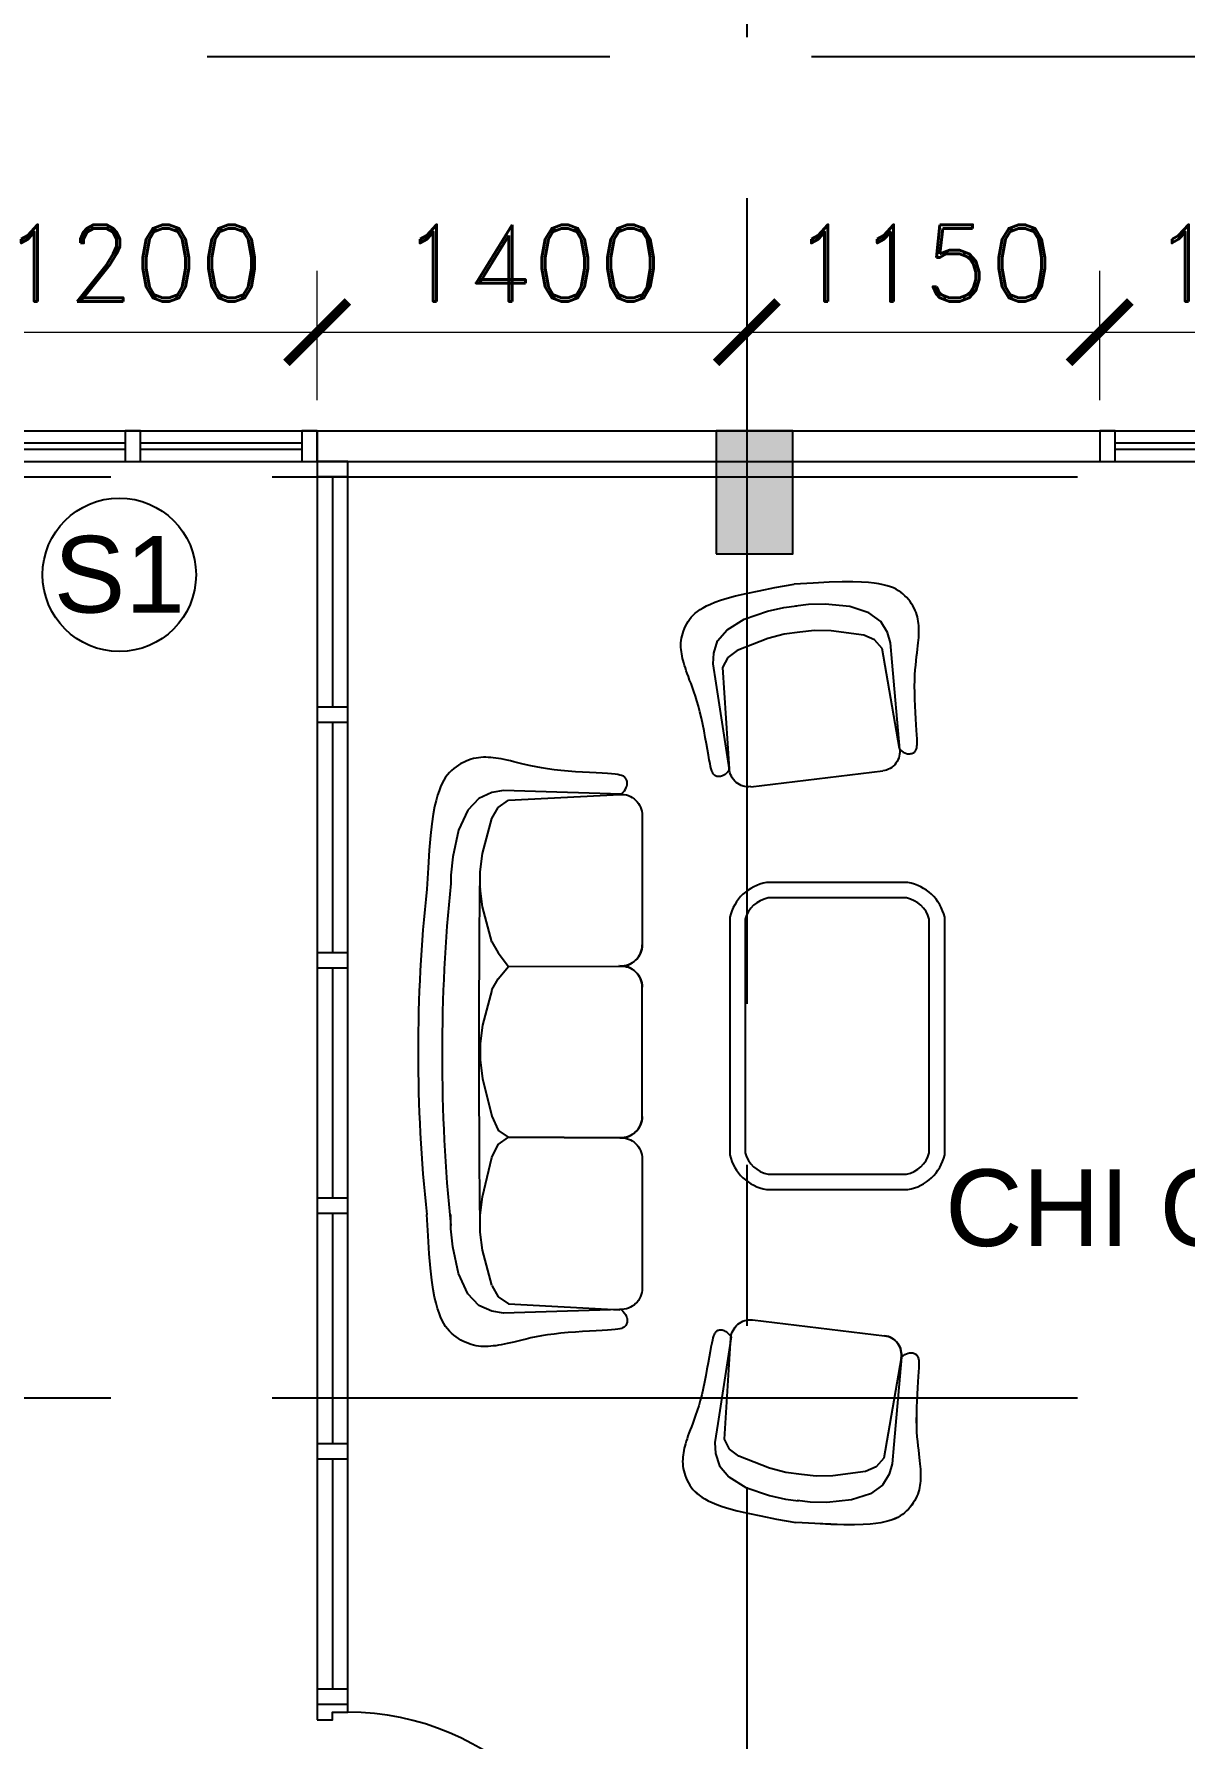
# Model space of a CAD drawing. Header units: inches. Extents: x 452443 to 881249, y 975131 to 1198310.
# Drawn here: x 632618 to 636367, y 1085325 to 1090880 of the extents above; entities that cross this region are included whole.
import ezdxf

# ---------------------------------------------------------------- set-up
doc = ezdxf.new("R2010")
doc.units = ezdxf.units.IN
doc.header["$LTSCALE"] = 3.5
doc.header["$MEASUREMENT"] = 0
doc.linetypes.add('CENTER', pattern=[2, 1.25, -0.25, 0.25, -0.25])
doc.linetypes.add('HIDDEN', pattern=[0.375, 0.25, -0.125])
for name, color, linetype in [('1-NETMANH', 1, 'Continuous'), ('cot', 1, 'Continuous'), ('CUA', 4, 'Continuous'), ('DOOR-84', 84, 'Continuous'), ('hatch', 4, 'Continuous'), ('hatch vl', 4, 'Continuous'), ('HATCH47', 47, 'Continuous'), ('NCUAMANH', 32, 'Continuous'), ('phong', 2, 'Continuous'), ('TEXT2', 7, 'Continuous'), ('thuocdo', 3, 'Continuous'), ('Truc', 252, 'Continuous')]:
    doc.layers.add(name, color=color, linetype=linetype)
doc.styles.add('chu 1', font='VHELVEN0.TTF')
doc.styles.add('romand', font='romand.shx')
doc.styles.add('VNI-HELVE', font='VHELVEN0.TTF')
doc.dimstyles.new('TL100', dxfattribs={"dimscale": 100, "dimtxt": 2.5, "dimasz": 2, "dimexe": 2, "dimexo": 1, "dimgap": 1, "dimtad": 1, "dimdec": 0, "dimzin": 0, "dimdsep": 46, "dimtxsty": 'romand', "dimblk": 'ARCHTICK', "dimcen": 2, "dimdle": 2, "dimclrd": 256, "dimclre": 256, "dimclrt": 7, "dimadec": 0, "dimazin": 0, "dimtfac": 0.004, "dimtdec": 0, "dimtmove": 2, "dimatfit": 3, "dimfxl": 1, "dimtolj": 1, "dimtzin": 0, "dimlwd": 20, "dimlwe": 20, "dimarcsym": 1})

# ---------------------------------------------------------------- blocks, each defined once
blk = doc.blocks.new('CS-1200')
for p, q in [((0, 100), (1200, 100)), ((575, 60), (50, 60)), ((1150, 60), (625, 60)), ((0, 0), (1200, 0)), ((575, 40), (50, 40)), ((1150, 40), (625, 40))]:
    blk.add_line(p, q)
at = {"ltscale": 5}
for points in [[(0, 0), (50, 0), (50, 100), (0, 100)], [(575, 0), (625, 0), (625, 100), (575, 100)], [(1150, 0), (1200, 0), (1200, 100), (1150, 100)]]:
    blk.add_lwpolyline(points, close=True, dxfattribs=at)
blk = doc.blocks.new('bo salon15')
for p, q in [((-722.8, 1666.4), (-691.9, 1670.8)), ((-691.9, 1670.8), (-653.4, 1675.1)), ((-653.4, 1675.1), (-605.9, 1679.3)), ((-605.9, 1679.3), (-548, 1683.4)), ((-548, 1683.4), (-478.2, 1687.4)), ((651.3, 1683.4), (581.5, 1687.4)), ((709.2, 1679.3), (651.3, 1683.4)), ((756.7, 1675.1), (709.2, 1679.3)), ((795.2, 1670.8), (756.7, 1675.1)), ((826.1, 1666.4), (795.2, 1670.8)), ((-865.1, 1606.8), (-858.4, 1613.6)), ((-858.4, 1613.6), (-851.1, 1620)), ((-851.1, 1620), (-843, 1626)), ((-843, 1626), (-833.9, 1631.8)), ((-833.9, 1631.8), (-823.7, 1637.2)), ((-823.7, 1637.2), (-812.1, 1642.5)), ((-812.1, 1642.5), (-799.1, 1647.5)), ((-799.1, 1647.5), (-784.4, 1652.4)), ((-784.4, 1652.4), (-767.6, 1657.2)), ((-767.6, 1657.2), (-747.5, 1661.8)), ((-747.5, 1661.8), (-722.8, 1666.4)), ((850.9, 1661.8), (826.1, 1666.4)), ((870.9, 1657.2), (850.9, 1661.8)), ((887.7, 1652.4), (870.9, 1657.2)), ((902.4, 1647.5), (887.7, 1652.4)), ((915.5, 1642.5), (902.4, 1647.5)), ((927, 1637.2), (915.5, 1642.5)), ((937.2, 1631.8), (927, 1637.2)), ((946.3, 1626), (937.2, 1631.8)), ((954.4, 1620), (946.3, 1626)), ((961.8, 1613.6), (954.4, 1620)), ((968.5, 1606.8), (961.8, 1613.6)), ((-899, 1551.2), (-895.7, 1559.5)), ((-895.7, 1559.5), (-891.8, 1567.8)), ((-891.8, 1567.8), (-887.5, 1576)), ((-887.5, 1576), (-882.6, 1584.1)), ((-882.6, 1584.1), (-877.2, 1592)), ((-877.2, 1592), (-871.4, 1599.5)), ((-871.4, 1599.5), (-865.1, 1606.8)), ((-736.4, 1554.2), (-670.8, 1583.8)), ((-670.8, 1583.8), (-584, 1602.9)), ((-584, 1602.9), (-524.7, 1609.2)), ((-524.7, 1609.2), (-497.4, 1609.2)), ((628.1, 1609.2), (581.5, 1609.2)), ((607.1, 1609.2), (585.6, 1609.2)), ((687.3, 1602.9), (628.1, 1609.2)), ((774.1, 1583.8), (687.3, 1602.9)), ((839.7, 1554.2), (774.1, 1583.8)), ((974.8, 1599.5), (968.5, 1606.8)), ((980.6, 1592), (974.8, 1599.5)), ((985.9, 1584.1), (980.6, 1592)), ((990.8, 1576), (985.9, 1584.1)), ((995.2, 1567.8), (990.8, 1576)), ((999, 1559.5), (995.2, 1567.8)), ((1002.4, 1551.2), (999, 1559.5)), ((-908.3, 1495.1), (-908.2, 1503)), ((-908.2, 1503), (-907.8, 1510.9)), ((-907.8, 1510.9), (-907, 1518.8)), ((-907, 1518.8), (-905.8, 1526.8)), ((-905.8, 1526.8), (-904.1, 1534.8)), ((-904.1, 1534.8), (-901.8, 1542.9)), ((-901.8, 1542.9), (-899, 1551.2)), ((-793.5, 1476), (-774.5, 1518.3)), ((-774.5, 1518.3), (-736.4, 1554.2)), ((877.8, 1518.3), (839.7, 1554.2)), ((896.9, 1476), (877.8, 1518.3)), ((1005.2, 1542.9), (1002.4, 1551.2)), ((1007.4, 1534.8), (1005.2, 1542.9)), ((1009.1, 1526.8), (1007.4, 1534.8)), ((1010.4, 1518.8), (1009.1, 1526.8)), ((1011.2, 1510.9), (1010.4, 1518.8)), ((1011.6, 1503), (1011.2, 1510.9)), ((1011.6, 1495.1), (1011.6, 1503)), ((-908, 1487.2), (-908.3, 1495.1)), ((-907.5, 1479.1), (-908, 1487.2)), ((-906.7, 1471), (-907.5, 1479.1)), ((-905.7, 1462.7), (-906.7, 1471)), ((-904.4, 1454.1), (-905.7, 1462.7)), ((-902.8, 1445.1), (-904.4, 1454.1)), ((-901, 1435.6), (-902.8, 1445.1)), ((-799.9, 1437.9), (-793.5, 1476)), ((849.4, 1454.8), (872.7, 1421)), ((903.2, 1437.9), (896.9, 1476)), ((1004.4, 1435.6), (1006.2, 1445.1)), ((1006.2, 1445.1), (1007.7, 1454.1)), ((1007.7, 1454.1), (1009, 1462.7)), ((1009, 1462.7), (1010, 1471)), ((1010, 1471), (1010.8, 1479.1)), ((1010.8, 1479.1), (1011.4, 1487.2)), ((1011.4, 1487.2), (1011.6, 1495.1)), ((-898.9, 1425.6), (-901, 1435.6)), ((-896.5, 1414.8), (-898.9, 1425.6)), ((-893.7, 1403.4), (-896.5, 1414.8)), ((-890.7, 1391), (-893.7, 1403.4)), ((-887.4, 1377.7), (-890.7, 1391)), ((-797.8, 1368.1), (-799.9, 1437.9)), ((901.1, 1368.1), (903.2, 1437.9)), ((990.7, 1377.7), (994, 1391)), ((994, 1391), (997.1, 1403.4)), ((997.1, 1403.4), (999.8, 1414.8)), ((999.8, 1414.8), (1002.2, 1425.6)), ((1002.2, 1425.6), (1004.4, 1435.6)), ((-883.9, 1363.4), (-887.4, 1377.7)), ((-880.4, 1347.9), (-883.9, 1363.4)), ((-876.9, 1331.2), (-880.4, 1347.9)), ((-787.6, 1054.4), (-797.8, 1368.1)), ((891, 1054.4), (901.1, 1368.1)), ((980.3, 1331.2), (983.7, 1347.9)), ((983.7, 1347.9), (987.3, 1363.4)), ((987.3, 1363.4), (990.7, 1377.7)), ((-873.6, 1313.2), (-876.9, 1331.2)), ((-870.4, 1293.8), (-873.6, 1313.2)), ((-867.6, 1272.9), (-870.4, 1293.8)), ((971, 1272.9), (973.8, 1293.8)), ((973.8, 1293.8), (976.9, 1313.2)), ((976.9, 1313.2), (980.3, 1331.2)), ((-865.2, 1250.6), (-867.6, 1272.9)), ((-863, 1227.2), (-865.2, 1250.6)), ((-861.2, 1203.4), (-863, 1227.2)), ((964.6, 1203.4), (966.4, 1227.2)), ((966.4, 1227.2), (968.5, 1250.6)), ((968.5, 1250.6), (971, 1272.9)), ((-859.7, 1179.8), (-861.2, 1203.4)), ((-858.3, 1157), (-859.7, 1179.8)), ((961.7, 1157), (963, 1179.8)), ((963, 1179.8), (964.6, 1203.4)), ((-857.1, 1135.6), (-858.3, 1157)), ((-856, 1116.1), (-857.1, 1135.6)), ((-854.9, 1099.1), (-856, 1116.1)), ((958.3, 1099.1), (959.3, 1116.1)), ((959.3, 1116.1), (960.4, 1135.6)), ((960.4, 1135.6), (961.7, 1157)), ((-853.9, 1085.2), (-854.9, 1099.1)), ((-852.8, 1074), (-853.9, 1085.2)), ((-851.7, 1065.2), (-852.8, 1074)), ((-850.5, 1058.5), (-851.7, 1065.2)), ((-849.3, 1053.4), (-850.5, 1058.5)), ((-786.9, 1061.2), (-787.4, 1061.2)), ((-787.4, 1060.4), (-786.9, 1061.2)), ((890.3, 1061.2), (890.7, 1061.2)), ((890.8, 1060.4), (890.3, 1061.2)), ((952.6, 1053.4), (953.9, 1058.5)), ((953.9, 1058.5), (955, 1065.2)), ((955, 1065.2), (956.1, 1074)), ((956.1, 1074), (957.2, 1085.2)), ((957.2, 1085.2), (958.3, 1099.1)), ((-848, 1049.6), (-849.3, 1053.4)), ((-846.6, 1046.8), (-848, 1049.6)), ((-845, 1044.5), (-846.6, 1046.8)), ((-843.4, 1042.5), (-845, 1044.5)), ((-841.6, 1040.7), (-843.4, 1042.5)), ((-839.6, 1039.1), (-841.6, 1040.7)), ((-837.4, 1037.7), (-839.6, 1039.1)), ((-834.9, 1036.6), (-837.4, 1037.7)), ((-832.2, 1035.7), (-834.9, 1036.6)), ((-829.3, 1035), (-832.2, 1035.7)), ((-826, 1034.6), (-829.3, 1035)), ((-822.4, 1034.5), (-826, 1034.6)), ((-818.4, 1034.8), (-822.4, 1034.5)), ((-814.2, 1035.7), (-818.4, 1034.8)), ((-809.6, 1037.4), (-814.2, 1035.7)), ((-804.6, 1039.9), (-809.6, 1037.4)), ((-799.3, 1043.5), (-804.6, 1039.9)), ((-793.6, 1048.3), (-799.3, 1043.5)), ((-787.6, 1054.4), (-793.6, 1048.3)), ((891, 1054.4), (897, 1048.3)), ((897, 1048.3), (902.6, 1043.5)), ((902.6, 1043.5), (907.9, 1039.9)), ((907.9, 1039.9), (912.9, 1037.4)), ((912.9, 1037.4), (917.5, 1035.7)), ((917.5, 1035.7), (921.8, 1034.8)), ((921.8, 1034.8), (925.7, 1034.5)), ((925.7, 1034.5), (929.3, 1034.6)), ((929.3, 1034.6), (932.6, 1035)), ((932.6, 1035), (935.6, 1035.7)), ((935.6, 1035.7), (938.3, 1036.6)), ((938.3, 1036.6), (940.7, 1037.7)), ((940.7, 1037.7), (942.9, 1039.1)), ((942.9, 1039.1), (944.9, 1040.7)), ((944.9, 1040.7), (946.7, 1042.5)), ((946.7, 1042.5), (948.4, 1044.5)), ((948.4, 1044.5), (949.9, 1046.8)), ((949.9, 1046.8), (951.3, 1049.6)), ((951.3, 1049.6), (952.6, 1053.4)), ((-1350.5, 836), (-1357.6, 831.1)), ((-1343, 840.4), (-1350.5, 836)), ((-1335.3, 844.4), (-1343, 840.4)), ((-1327.5, 847.9), (-1335.3, 844.4)), ((-1319.6, 851), (-1327.5, 847.9)), ((-1311.7, 853.6), (-1319.6, 851)), ((-1303.8, 855.7), (-1311.7, 853.6)), ((-1296.1, 857.3), (-1303.8, 855.7)), ((-1288.5, 858.5), (-1296.1, 857.3)), ((-1281.1, 859.2), (-1288.5, 858.5)), ((-1273.7, 859.4), (-1281.1, 859.2)), ((-1266.5, 859.3), (-1273.7, 859.4)), ((-1259.4, 858.8), (-1266.5, 859.3)), ((-1252.2, 858), (-1259.4, 858.8)), ((-1245.1, 856.9), (-1252.2, 858)), ((-1237.9, 855.5), (-1245.1, 856.9)), ((-1230.6, 854), (-1237.9, 855.5)), ((-1223.2, 852.1), (-1230.6, 854)), ((-1215.6, 850.1), (-1223.2, 852.1)), ((-1207.6, 847.7), (-1215.6, 850.1)), ((-1199.3, 845), (-1207.6, 847.7)), ((-1190.4, 842), (-1199.3, 845)), ((-1181, 838.7), (-1190.4, 842)), ((-1171, 834.9), (-1181, 838.7)), ((-1160.1, 830.9), (-1171, 834.9)), ((1293.8, 833.1), (1303.2, 836.4)), ((1303.2, 836.4), (1312, 839.4)), ((1312, 839.4), (1320.4, 842.1)), ((1320.4, 842.1), (1328.3, 844.5)), ((1328.3, 844.5), (1336, 846.6)), ((1336, 846.6), (1343.4, 848.4)), ((1343.4, 848.4), (1350.6, 850)), ((1350.6, 850), (1357.8, 851.3)), ((1357.8, 851.3), (1365, 852.4)), ((1365, 852.4), (1372.1, 853.2)), ((1372.1, 853.2), (1379.3, 853.7)), ((1379.3, 853.7), (1386.5, 853.8)), ((1386.5, 853.8), (1393.8, 853.6)), ((1393.8, 853.6), (1401.3, 852.9)), ((1401.3, 852.9), (1408.8, 851.8)), ((1408.8, 851.8), (1416.6, 850.1)), ((1416.6, 850.1), (1424.5, 848)), ((1424.5, 848), (1432.4, 845.4)), ((1432.4, 845.4), (1440.3, 842.4)), ((1440.3, 842.4), (1448.1, 838.8)), ((1448.1, 838.8), (1455.8, 834.8)), ((1455.8, 834.8), (1463.2, 830.4)), ((-1395.6, 787.1), (-1401.6, 775.9)), ((-1389.6, 796.9), (-1395.6, 787.1)), ((-1383.6, 805.6), (-1389.6, 796.9)), ((-1377.4, 813.2), (-1383.6, 805.6)), ((-1371.1, 819.8), (-1377.4, 813.2)), ((-1364.5, 825.8), (-1371.1, 819.8)), ((-1357.6, 831.1), (-1364.5, 825.8)), ((-1148.5, 826.4), (-1160.1, 830.9)), ((-1135.9, 821.8), (-1148.5, 826.4)), ((-1122.4, 816.9), (-1135.9, 821.8)), ((-1107.7, 812), (-1122.4, 816.9)), ((-1091.8, 807), (-1107.7, 812)), ((-1074.6, 802.1), (-1091.8, 807)), ((-1056, 797.3), (-1074.6, 802.1)), ((-1036.1, 792.7), (-1056, 797.3)), ((-1015.2, 788.3), (-1036.1, 792.7)), ((-994, 784.1), (-1015.2, 788.3)), ((-972.9, 780.1), (-994, 784.1)), ((-952.4, 776.4), (-972.9, 780.1)), ((1085.6, 774.5), (1106.7, 778.5)), ((1106.7, 778.5), (1128, 782.7)), ((1128, 782.7), (1148.9, 787.1)), ((1148.9, 787.1), (1168.8, 791.7)), ((1168.8, 791.7), (1187.4, 796.5)), ((1187.4, 796.5), (1204.5, 801.5)), ((1204.5, 801.5), (1220.4, 806.4)), ((1220.4, 806.4), (1235.1, 811.4)), ((1235.1, 811.4), (1248.7, 816.2)), ((1248.7, 816.2), (1261.3, 820.9)), ((1261.3, 820.9), (1272.9, 825.3)), ((1272.9, 825.3), (1283.7, 829.4)), ((1283.7, 829.4), (1293.8, 833.1)), ((1463.2, 830.4), (1470.4, 825.5)), ((1470.4, 825.5), (1477.3, 820.2)), ((1477.3, 820.2), (1483.8, 814.3)), ((1483.8, 814.3), (1490.2, 807.6)), ((1490.2, 807.6), (1496.3, 800)), ((1496.3, 800), (1502.4, 791.4)), ((1502.4, 791.4), (1508.4, 781.5)), ((1508.4, 781.5), (1514.3, 770.3)), ((-1420, 730.9), (-1426.8, 709)), ((-1413.7, 748.5), (-1420, 730.9)), ((-1407.6, 763.1), (-1413.7, 748.5)), ((-1401.6, 775.9), (-1407.6, 763.1)), ((-1287.6, 739.7), (-1324.1, 709.2)), ((-1247.3, 752.4), (-1287.6, 739.7)), ((-1212.3, 754), (-1247.3, 752.4)), ((-1149.5, 744.5), (-1212.3, 754)), ((-867.4, 701.5), (-1149.5, 744.5)), ((-933.2, 773), (-952.4, 776.4)), ((-915.7, 769.9), (-933.2, 773)), ((-900.5, 767.1), (-915.7, 769.9)), ((-888.1, 764.6), (-900.5, 767.1)), ((-878.1, 762.5), (-888.1, 764.6)), ((-870.3, 760.5), (-878.1, 762.5)), ((-864.3, 758.7), (-870.3, 760.5)), ((-859.9, 757.1), (-864.3, 758.7)), ((-856.6, 755.5), (-859.9, 757.1)), ((-854.2, 753.9), (-856.6, 755.5)), ((-852.3, 752.3), (-854.2, 753.9)), ((-850.6, 750.6), (-852.3, 752.3)), ((-849.2, 748.7), (-850.6, 750.6)), ((-849.7, 719.5), (-847.7, 723.5)), ((-848, 746.8), (-849.2, 748.7)), ((-847, 744.6), (-848, 746.8)), ((-847.7, 723.5), (-846.4, 727.2)), ((-846.2, 742.3), (-847, 744.6)), ((-846.4, 727.2), (-845.7, 730.8)), ((-845.7, 739.8), (-846.2, 742.3)), ((-845.4, 737), (-845.7, 739.8)), ((-845.7, 730.8), (-845.4, 734)), ((-845.4, 734), (-845.4, 737)), ((958.2, 731.5), (958.5, 734.2)), ((958.2, 728.5), (958.2, 731.5)), ((958.5, 725.2), (958.2, 728.5)), ((958.5, 734.2), (959, 736.7)), ((959.2, 721.7), (958.5, 725.2)), ((959, 736.7), (959.7, 739.1)), ((959.7, 739.1), (960.7, 741.2)), ((960.7, 741.2), (962, 743.2)), ((962, 743.2), (963.4, 745)), ((963.4, 745), (965, 746.7)), ((965, 746.7), (966.9, 748.3)), ((966.9, 748.3), (969.3, 749.9)), ((969.3, 749.9), (972.6, 751.5)), ((972.6, 751.5), (977.1, 753.2)), ((977.1, 753.2), (983, 754.9)), ((980.2, 696), (1262.2, 739)), ((983, 754.9), (990.8, 756.9)), ((990.8, 756.9), (1000.8, 759.1)), ((1000.8, 759.1), (1013.3, 761.5)), ((1013.3, 761.5), (1028.5, 764.3)), ((1028.5, 764.3), (1045.9, 767.4)), ((1045.9, 767.4), (1065.2, 770.8)), ((1065.2, 770.8), (1085.6, 774.5)), ((1262.2, 739), (1325, 748.4)), ((1325, 748.4), (1360.1, 746.8)), ((1360.1, 746.8), (1400.3, 734.2)), ((1400.3, 734.2), (1436.9, 703.6)), ((1514.3, 770.3), (1520.3, 757.5)), ((1520.3, 757.5), (1526.4, 742.9)), ((1526.4, 742.9), (1532.8, 725.3)), ((1532.8, 725.3), (1539.6, 703.4)), ((-1434.1, 681.6), (-1442.2, 647.3)), ((-1426.8, 709), (-1434.1, 681.6)), ((-1324.1, 709.2), (-1357.9, 653.2)), ((-873.7, 701.6), (-873.6, 702)), ((-872.9, 702), (-873.7, 701.6)), ((-867.4, 701.5), (-861.2, 706.3)), ((-861.2, 706.3), (-856.3, 710.9)), ((-856.3, 710.9), (-852.5, 715.3)), ((-852.5, 715.3), (-849.7, 719.5)), ((960.5, 717.9), (959.2, 721.7)), ((962.4, 713.9), (960.5, 717.9)), ((965.2, 709.7), (962.4, 713.9)), ((969, 705.3), (965.2, 709.7)), ((974, 700.7), (969, 705.3)), ((980.2, 696), (974, 700.7)), ((985.6, 696.4), (986.4, 696.1)), ((986.4, 696.1), (986.4, 696.5)), ((1436.9, 703.6), (1470.7, 647.6)), ((1539.6, 703.4), (1546.9, 676)), ((1546.9, 676), (1554.9, 641.7)), ((-1442.2, 647.3), (-1451.1, 604.9)), ((-1357.9, 653.2), (-1384.5, 576.9)), ((1470.7, 647.6), (1497.2, 571.3)), ((1554.9, 641.7), (1563.9, 599.3)), ((-1451.1, 604.9), (-1461.1, 553.1)), ((-1384.5, 576.9), (-1396.6, 524.1)), ((1497.2, 571.3), (1509.4, 518.5)), ((1563.9, 599.3), (1573.8, 547.5)), ((-1461.1, 553.1), (-1472.2, 490.5)), ((-1396.6, 524.1), (-1401.6, 482.1)), ((1509.4, 518.5), (1514.4, 476.5)), ((1573.8, 547.5), (1584.9, 484.9)), ((-1476, 428.3), (-1472.2, 490.5)), ((-1406.2, 443.7), (-1401.2, 485.7)), ((1519, 438.1), (1513.9, 480.2)), ((1588.7, 422.7), (1584.9, 484.9)), ((-1478.4, 376.5), (-1476, 428.3)), ((-1406.9, 389.5), (-1406.2, 443.7)), ((-1399.1, 309.2), (-1406.9, 389.5)), ((1519.6, 384), (1519, 438.1)), ((1591.2, 370.9), (1588.7, 422.7)), ((-1479.9, 299.1), (-1479.7, 333.8)), ((-1479.7, 333.8), (-1478.4, 376.5)), ((1511.8, 303.6), (1519.6, 384)), ((1592.4, 328.2), (1591.2, 370.9)), ((-1479.2, 270.9), (-1479.9, 299.1)), ((-1379.4, 246.7), (-1399.1, 309.2)), ((1492.2, 241.2), (1511.8, 303.6)), ((1591.9, 265.4), (1592.6, 293.5)), ((1592.6, 293.5), (1592.4, 328.2)), ((-1477.7, 248.2), (-1479.2, 270.9)), ((-1475.7, 229.7), (-1477.7, 248.2)), ((-1473.2, 214), (-1475.7, 229.7)), ((-1351.1, 208.5), (-1379.4, 246.7)), ((1463.8, 202.9), (1492.2, 241.2)), ((1586, 208.4), (1588.4, 224.1)), ((1588.4, 224.1), (1590.5, 242.7)), ((1590.5, 242.7), (1591.9, 265.4)), ((-1470.4, 200.2), (-1473.2, 214)), ((-1467.2, 187.9), (-1470.4, 200.2)), ((-1463.7, 176.9), (-1467.2, 187.9)), ((-1459.9, 167.1), (-1463.7, 176.9)), ((-1455.7, 158.3), (-1459.9, 167.1)), ((-1314.9, 186.7), (-1351.1, 208.5)), ((-1281.3, 176.9), (-1314.9, 186.7)), ((-1218, 171.2), (-1281.3, 176.9)), ((-933.8, 146.5), (-1218, 171.2)), ((1330.8, 165.7), (1394, 171.3)), ((1394, 171.3), (1427.7, 181.1)), ((1427.7, 181.1), (1463.8, 202.9)), ((1572.7, 161.5), (1576.5, 171.3)), ((1576.5, 171.3), (1580, 182.3)), ((1580, 182.3), (1583.1, 194.6)), ((1583.1, 194.6), (1586, 208.4)), ((-1451.1, 150.3), (-1455.7, 158.3)), ((-1446.1, 143), (-1451.1, 150.3)), ((-1440.7, 136.2), (-1446.1, 143)), ((-1434.9, 129.7), (-1440.7, 136.2)), ((-1428.7, 123.7), (-1434.9, 129.7)), ((-1422.2, 118), (-1428.7, 123.7)), ((-1415.4, 112.7), (-1422.2, 118)), ((-1408.4, 107.9), (-1415.4, 112.7)), ((-933.8, 146.5), (-928.9, 140.5)), ((-928.9, 140.5), (-925.1, 134.8)), ((-925.1, 134.8), (-922.5, 129.7)), ((-922.5, 129.7), (-920.7, 124.9)), ((-920.7, 124.9), (-919.8, 120.6)), ((-919.6, 113), (-920.1, 109.8)), ((-919.8, 120.6), (-919.4, 116.6)), ((-919.4, 116.6), (-919.6, 113)), ((1032.5, 115), (1032.2, 111)), ((1033.5, 119.3), (1032.5, 115)), ((1035.2, 124.1), (1033.5, 119.3)), ((1037.9, 129.3), (1035.2, 124.1)), ((1041.6, 134.9), (1037.9, 129.3)), ((1046.5, 141), (1041.6, 134.9)), ((1046.5, 141), (1330.8, 165.7)), ((1528.2, 107.2), (1534.9, 112.4)), ((1534.9, 112.4), (1541.4, 118.1)), ((1541.4, 118.1), (1547.6, 124.2)), ((1547.6, 124.2), (1553.5, 130.6)), ((1553.5, 130.6), (1558.9, 137.4)), ((1558.9, 137.4), (1563.9, 144.7)), ((1563.9, 144.7), (1568.5, 152.7)), ((1568.5, 152.7), (1572.7, 161.5)), ((-1401.4, 103.5), (-1408.4, 107.9)), ((-1394.2, 99.6), (-1401.4, 103.5)), ((-1387.1, 96.2), (-1394.2, 99.6)), ((-1380, 93.3), (-1387.1, 96.2)), ((-1372.9, 90.9), (-1380, 93.3)), ((-1365.9, 88.9), (-1372.9, 90.9)), ((-1358.8, 87.3), (-1365.9, 88.9)), ((-1351.7, 86.1), (-1358.8, 87.3)), ((-1344.6, 85.2), (-1351.7, 86.1)), ((-1337.4, 84.6), (-1344.6, 85.2)), ((-1330.1, 84.2), (-1337.4, 84.6)), ((-1322.7, 84), (-1330.1, 84.2)), ((-1315, 84.1), (-1322.7, 84)), ((-1307.1, 84.3), (-1315, 84.1)), ((-1298.8, 84.7), (-1307.1, 84.3)), ((-1290.1, 85.3), (-1298.8, 84.7)), ((-1280.8, 86.2), (-1290.1, 85.3)), ((-1270.9, 87.2), (-1280.8, 86.2)), ((-1260.2, 88.4), (-1270.9, 87.2)), ((-1248.7, 89.9), (-1260.2, 88.4)), ((-1236.4, 91.4), (-1248.7, 89.9)), ((-1223.1, 93), (-1236.4, 91.4)), ((-1208.7, 94.5), (-1223.1, 93)), ((-1193.3, 95.8), (-1208.7, 94.5)), ((-1176.7, 96.9), (-1193.3, 95.8)), ((-1158.8, 97.6), (-1176.7, 96.9)), ((-1139.6, 97.9), (-1158.8, 97.6)), ((-1119.2, 97.7), (-1139.6, 97.9)), ((-1097.9, 97.1), (-1119.2, 97.7)), ((-1076.2, 96.2), (-1097.9, 97.1)), ((-1054.7, 95), (-1076.2, 96.2)), ((-1034, 93.8), (-1054.7, 95)), ((-1014.5, 92.6), (-1034, 93.8)), ((-996.8, 91.5), (-1014.5, 92.6)), ((-981.4, 90.6), (-996.8, 91.5)), ((-968.7, 90.1), (-981.4, 90.6)), ((-958.5, 89.9), (-968.7, 90.1)), ((-950.4, 89.9), (-958.5, 89.9)), ((-944.2, 90.2), (-950.4, 89.9)), ((-939.5, 90.8), (-944.2, 90.2)), ((-936, 91.6), (-939.5, 90.8)), ((-933.2, 92.5), (-936, 91.6)), ((-931, 93.7), (-933.2, 92.5)), ((-929, 94.9), (-931, 93.7)), ((-927.2, 96.4), (-929, 94.9)), ((-925.5, 98), (-927.2, 96.4)), ((-924.1, 99.9), (-925.5, 98)), ((-922.8, 101.9), (-924.1, 99.9)), ((-921.7, 104.3), (-922.8, 101.9)), ((-920.8, 106.9), (-921.7, 104.3)), ((-920.1, 109.8), (-920.8, 106.9)), ((1032.2, 111), (1032.3, 107.5)), ((1032.3, 107.5), (1032.8, 104.2)), ((1032.8, 104.2), (1033.5, 101.3)), ((1033.5, 101.3), (1034.4, 98.7)), ((1034.4, 98.7), (1035.5, 96.4)), ((1035.5, 96.4), (1036.8, 94.3)), ((1036.8, 94.3), (1038.3, 92.4)), ((1038.3, 92.4), (1039.9, 90.8)), ((1039.9, 90.8), (1041.8, 89.4)), ((1041.8, 89.4), (1043.8, 88.1)), ((1043.8, 88.1), (1046, 87)), ((1046, 87), (1048.7, 86)), ((1048.7, 86), (1052.3, 85.2)), ((1052.3, 85.2), (1057, 84.7)), ((1057, 84.7), (1063.2, 84.3)), ((1063.2, 84.3), (1071.2, 84.3)), ((1071.2, 84.3), (1081.4, 84.5)), ((1081.4, 84.5), (1094.2, 85.1)), ((1094.2, 85.1), (1109.6, 85.9)), ((1109.6, 85.9), (1127.3, 87)), ((1127.3, 87), (1146.8, 88.2)), ((1146.8, 88.2), (1167.5, 89.5)), ((1167.5, 89.5), (1189, 90.6)), ((1189, 90.6), (1210.6, 91.5)), ((1210.6, 91.5), (1231.9, 92.2)), ((1231.9, 92.2), (1252.4, 92.4)), ((1252.4, 92.4), (1271.6, 92.1)), ((1271.6, 92.1), (1289.4, 91.3)), ((1289.4, 91.3), (1306, 90.2)), ((1306, 90.2), (1321.5, 88.9)), ((1321.5, 88.9), (1335.8, 87.4)), ((1335.8, 87.4), (1349.1, 85.8)), ((1349.1, 85.8), (1361.5, 84.3)), ((1361.5, 84.3), (1372.9, 82.9)), ((1372.9, 82.9), (1383.6, 81.6)), ((1383.6, 81.6), (1393.5, 80.6)), ((1393.5, 80.6), (1402.8, 79.8)), ((1402.8, 79.8), (1411.6, 79.1)), ((1411.6, 79.1), (1419.9, 78.7)), ((1419.9, 78.7), (1427.8, 78.5)), ((1427.8, 78.5), (1435.4, 78.5)), ((1435.4, 78.5), (1442.8, 78.6)), ((1442.8, 78.6), (1450.1, 79)), ((1450.1, 79), (1457.3, 79.6)), ((1457.3, 79.6), (1464.5, 80.5)), ((1464.5, 80.5), (1471.6, 81.7)), ((1471.6, 81.7), (1478.6, 83.3)), ((1478.6, 83.3), (1485.7, 85.3)), ((1485.7, 85.3), (1492.7, 87.7)), ((1492.7, 87.7), (1499.8, 90.6)), ((1499.8, 90.6), (1507, 94)), ((1507, 94), (1514.1, 97.9)), ((1514.1, 97.9), (1521.2, 102.3)), ((1521.2, 102.3), (1528.2, 107.2))]:
    blk.add_line(p, q)
for points in [[(-478.2, 1687.4, -0.05358), (581.5, 1687.4, 12.163767)], [(-497.4, 1609.2, -0.050936), (617.3, 1609.2, 12.167348)]]:
    blk.add_lwpolyline(points, format="xyb")
blk.add_lwpolyline([(387.1, 0), (-387.1, 0, -0.304542), (-500, 119.8), (-500, 580.2, -0.304542), (-387.1, 700), (387.1, 700, -0.304542), (500, 580.2), (500, 119.8, -0.304542)], format="xyb", close=True)
at = {"layer": '1-NETMANH'}
for p, q in [((-594.6, 1505.6), (-708.9, 1476)), ((-535.3, 1514), (-594.6, 1505.6)), ((-478.2, 1514), (-535.3, 1514)), ((-421, 1505.6), (-480.3, 1514)), ((-480.3, 1514), (-478.2, 1514)), ((-306.7, 1476), (-421, 1505.6)), ((-149.4, 1476), (-35.1, 1505.6)), ((-35.1, 1505.6), (24.1, 1514)), ((24.1, 1514), (77.1, 1514)), ((77.1, 1514), (79.2, 1514)), ((79.2, 1514), (138.5, 1505.6)), ((138.5, 1505.6), (260.8, 1476)), ((-744.9, 1454.8), (-768.1, 1421)), ((-708.9, 1476), (-744.9, 1454.8)), ((-306.7, 1476), (-270.7, 1454.8)), ((-270.7, 1454.8), (-226.6, 1421)), ((-186.6, 1454.8), (-226.6, 1421)), ((-150.6, 1476), (-186.6, 1454.8)), ((260.8, 1476), (306.7, 1454.8)), ((813.4, 1476), (849.4, 1454.8)), ((849.4, 1454.8), (872.7, 1421)), ((-768.1, 1421), (-787.5, 1058.1)), ((-226.6, 1421), (-228.1, 1058.1)), ((-226.6, 1421), (-228.1, 1058.1)), ((872.7, 1421), (892.1, 1058.1)), ((-229.1, 1060.4), (-228.7, 1061.2)), ((-228.7, 1061.2), (-229.1, 1061.2)), ((-228.7, 1061.2), (-228.2, 1061.2)), ((-228.2, 1060.4), (-228.7, 1061.2)), ((-718.5, 985.3), (-297.1, 985.3)), ((262.4, 985.3), (-159, 985.3)), ((-1233.5, 706.1), (-1200.4, 723.5)), ((-1200.4, 723.5), (-870.8, 701.8)), ((-1295.5, 576), (-1256.4, 675.9)), ((-1256.4, 675.9), (-1233.5, 706.1)), ((1313.2, 717.9), (983.5, 696.3)), ((1346.2, 700.6), (1313.2, 717.9)), ((1369.2, 670.4), (1346.2, 700.6)), ((1408.3, 570.4), (1369.2, 670.4)), ((-812.5, 631.7), (-863.9, 201.6)), ((925.2, 626.1), (976.6, 196.1)), ((-1309.5, 523.4), (-1295.5, 576)), ((1422.3, 517.8), (1408.3, 570.4)), ((-1315.7, 471.8), (-1309.5, 523.4)), ((1428.5, 466.2), (1422.3, 517.8)), ((-1321.4, 424), (-1315.7, 471.8)), ((1434.2, 418.5), (1428.5, 466.2)), ((-1320.2, 369.6), (-1321.4, 424)), ((1432.9, 364.1), (1434.2, 418.5)), ((-1305.8, 263.3), (-1320.2, 369.6)), ((1418.5, 257.7), (1432.9, 364.1)), ((-1290.6, 228.5), (-1305.8, 263.3)), ((-1262.5, 203.8), (-1290.6, 228.5)), ((1375.3, 198.3), (1403.3, 222.9)), ((1403.3, 222.9), (1418.5, 257.7)), ((-937.1, 147.2), (-1262.5, 203.8)), ((1049.8, 141.6), (1375.3, 198.3))]:
    blk.add_line(p, q, dxfattribs=at)
for points in [[(585.8, 1514, 0.004989), (-506.8, 1514, 0.847003)], [(331.4, 1058.1), (330, 1421), (331.4, 1058.1, 0.429937), (400.4, 985.3), (821.9, 985.3, 0.429937), (890.9, 1058.1)]]:
    blk.add_lwpolyline(points, format="xyb", dxfattribs=at)
blk.add_lwpolyline([(812.2, 1476), (697.9, 1505.6), (638.7, 1514), (585.8, 1514), (583.6, 1514), (524.4, 1505.6), (396, 1476), (353.2, 1454.8), (330, 1421), (306.7, 1454.8)], dxfattribs=at)
blk.add_lwpolyline([(380.9, 50), (-380.9, 50, -0.280233), (-450, 124.4), (-450, 575.6, -0.280233), (-380.9, 650), (380.9, 650, -0.280233), (450, 575.6), (450, 124.4, -0.280233)], format="xyb", close=True, dxfattribs=at)
for centre, radius, start, end in [((-718.5, 1054.4), 69.1, 176.9413, 270), ((-297.1, 1054.4), 69.1, 270, 3.0587), ((-297.1, 1054.4), 69.1, 270, 3.0587), ((-297.1, 1054.4), 69.1, 270, 3.0587), ((-159, 1054.4), 69.1, 176.9413, 270), ((-159, 1054.4), 69.1, 176.9413, 270), ((262.4, 1054.4), 69.1, 270, 3.0587), ((-874.9, 639.1), 62.8, 353.1831, 86.2418), ((987.6, 633.6), 62.8, 93.7582, 186.8169), ((-926.3, 209.1), 62.8, 260.1245, 353.1831), ((1039, 203.5), 62.8, 186.8169, 279.8755)]:
    blk.add_arc(centre, radius, start, end, dxfattribs=at)
blk = doc.blocks.new('_ArchTick')
at = {"color": 0, "linetype": 'ByBlock', "const_width": 0.15}
blk.add_lwpolyline([(-0.5, -0.5), (0.5, 0.5)], dxfattribs=at)
blk = doc.blocks.new('*D2160')
at = {"layer": 'DEFPOINTS', "color": 0}
for p in [(633539.8, 1089908.6), (632339.8, 1089586.5), (633539.8, 1089586.5)]:
    blk.add_point(p, dxfattribs=at)
at = {"layer": 'thuocdo', "lineweight": 20}
for p, q in [((632339.8, 1089686.5), (632339.8, 1090108.6)), ((633539.8, 1089686.5), (633539.8, 1090108.6)), ((632139.8, 1089908.6), (633739.8, 1089908.6))]:
    blk.add_line(p, q, dxfattribs=at)
at = {"layer": 'thuocdo', "lineweight": 20, "xscale": 200, "yscale": 200, "zscale": 200, "rotation": 180}
blk.add_blockref('_ArchTick', (632339.8, 1089908.6), dxfattribs=at)
at = {"layer": 'thuocdo', "lineweight": 20, "xscale": 200, "yscale": 200, "zscale": 200}
blk.add_blockref('_ArchTick', (633539.8, 1089908.6), dxfattribs=at)
at = {"layer": 'thuocdo', "color": 7, "insert": (632939.8, 1090133.6), "char_height": 250, "attachment_point": 5, "style": 'romand'}
blk.add_mtext('\\A1;1200', dxfattribs=at)
blk = doc.blocks.new('*D2161')
at = {"layer": 'DEFPOINTS', "color": 0}
for p in [(634939.8, 1089908.6), (634939.8, 1089678), (633539.8, 1089586.5)]:
    blk.add_point(p, dxfattribs=at)
at = {"layer": 'thuocdo', "lineweight": 20}
for p, q in [((633539.8, 1089686.5), (633539.8, 1090108.6)), ((634939.8, 1089778), (634939.8, 1090108.6)), ((633339.8, 1089908.6), (635139.8, 1089908.6))]:
    blk.add_line(p, q, dxfattribs=at)
at = {"layer": 'thuocdo', "lineweight": 20, "xscale": 200, "yscale": 200, "zscale": 200, "rotation": 180}
blk.add_blockref('_ArchTick', (633539.8, 1089908.6), dxfattribs=at)
at = {"layer": 'thuocdo', "lineweight": 20, "xscale": 200, "yscale": 200, "zscale": 200}
blk.add_blockref('_ArchTick', (634939.8, 1089908.6), dxfattribs=at)
at = {"layer": 'thuocdo', "color": 7, "insert": (634239.8, 1090133.6), "char_height": 250, "attachment_point": 5, "style": 'romand'}
blk.add_mtext('\\A1;1400', dxfattribs=at)
blk = doc.blocks.new('*D2162')
at = {"layer": 'DEFPOINTS', "color": 0}
for p in [(636089.8, 1089908.6), (634939.8, 1089678), (636089.8, 1089586.5)]:
    blk.add_point(p, dxfattribs=at)
at = {"layer": 'thuocdo', "lineweight": 20}
for p, q in [((634939.8, 1089778), (634939.8, 1090108.6)), ((636089.8, 1089686.5), (636089.8, 1090108.6)), ((634739.8, 1089908.6), (636289.8, 1089908.6))]:
    blk.add_line(p, q, dxfattribs=at)
at = {"layer": 'thuocdo', "lineweight": 20, "xscale": 200, "yscale": 200, "zscale": 200, "rotation": 180}
blk.add_blockref('_ArchTick', (634939.8, 1089908.6), dxfattribs=at)
at = {"layer": 'thuocdo', "lineweight": 20, "xscale": 200, "yscale": 200, "zscale": 200}
blk.add_blockref('_ArchTick', (636089.8, 1089908.6), dxfattribs=at)
at = {"layer": 'thuocdo', "color": 7, "insert": (635514.8, 1090133.6), "char_height": 250, "attachment_point": 5, "style": 'romand'}
blk.add_mtext('\\A1;1150', dxfattribs=at)
blk = doc.blocks.new('*D2163')
at = {"layer": 'DEFPOINTS', "color": 0}
for p in [(637289.8, 1089908.6), (636089.8, 1089586.5), (637289.8, 1089586.5)]:
    blk.add_point(p, dxfattribs=at)
at = {"layer": 'thuocdo', "lineweight": 20}
for p, q in [((636089.8, 1089686.5), (636089.8, 1090108.6)), ((637289.8, 1089686.5), (637289.8, 1090108.6)), ((635889.8, 1089908.6), (637489.8, 1089908.6))]:
    blk.add_line(p, q, dxfattribs=at)
at = {"layer": 'thuocdo', "lineweight": 20, "xscale": 200, "yscale": 200, "zscale": 200, "rotation": 180}
blk.add_blockref('_ArchTick', (636089.8, 1089908.6), dxfattribs=at)
at = {"layer": 'thuocdo', "lineweight": 20, "xscale": 200, "yscale": 200, "zscale": 200}
blk.add_blockref('_ArchTick', (637289.8, 1089908.6), dxfattribs=at)
at = {"layer": 'thuocdo', "color": 7, "insert": (636689.8, 1090133.6), "char_height": 250, "attachment_point": 5, "style": 'romand'}
blk.add_mtext('\\A1;1200', dxfattribs=at)
blk = doc.blocks.new('CD900')
for p, q in [((830, 75), (220, 75)), ((220, 50), (830, 50)), ((899.1, 25), (870.9, 25))]:
    blk.add_line(p, q)
for points in [[(0, 850), (50, 850), (50, 875), (100, 875), (100, 900), (0, 900)], [(0, 50), (50, 50), (50, 25), (100, 25), (100, 0), (0, 0)]]:
    blk.add_lwpolyline(points, close=True)
for points in [[(220, 25), (220, 75), (100, 75), (100, 25), (220, 25)], [(830, 25), (830, 75), (950, 75), (950, 25), (830, 25)], [(852.9, 25), (220, 25)], [(899.1, 25), (899.1, -3.3), (729.5, -3.3)], [(870.9, 25), (870.9, 2.4), (729.5, 2.4), (729.5, -3.3)]]:
    blk.add_lwpolyline(points)
at = {"layer": 'hatch'}
blk.add_arc((100, 25), 850, 0, 90, dxfattribs=at)

msp = doc.modelspace()

# ---------------------------------------------------------------- hatches: boundary and pattern name
at = {"layer": 'cot'}
msp.add_hatch(color=256, dxfattribs=at).paths.add_polyline_path([(634839.8, 1089186.5), (635089.8, 1089186.5), (635089.8, 1089586.5), (634839.8, 1089586.5)])
msp.add_hatch(color=256, dxfattribs=at).paths.add_polyline_path([(634839.8, 1089186.5), (635089.8, 1089186.5), (635089.8, 1089586.5), (634839.8, 1089586.5)])

# ---------------------------------------------------------------- linework, layer by layer
at = {"layer": '1-NETMANH'}
for p, q in [((634524.2, 1087844.1), (634523.4, 1087843.6)), ((634523.4, 1087843.6), (634523.4, 1087844)), ((634523.4, 1087843.6), (634523.4, 1087843.2)), ((634524.2, 1087843.1), (634523.4, 1087843.6)), ((634599.3, 1087352.6), (634599.3, 1087774)), ((635443, 1086565.1), (635386.3, 1086239.7)), ((634884, 1086268.7), (634866.7, 1086301.8)), ((634914.2, 1086245.7), (634884, 1086268.7)), ((635014.2, 1086206.7), (634914.2, 1086245.7)), ((635118.4, 1086186.5), (635066.8, 1086192.6)), ((635326.9, 1086196.4), (635220.5, 1086182)), ((635361.7, 1086211.6), (635326.9, 1086196.4)), ((635386.3, 1086239.7), (635361.7, 1086211.6)), ((635166.1, 1086180.8), (635118.4, 1086186.5)), ((635220.5, 1086182), (635166.1, 1086180.8))]:
    msp.add_line(p, q, dxfattribs=at)
for centre, radius, start, end in [((634530.2, 1087912), 69.1, 266.9413, 0), ((634530.2, 1087912), 69.1, 266.9413, 0), ((634530.2, 1087912), 69.1, 266.9413, 0), ((634530.2, 1087774), 69.1, 0, 93.0587), ((634530.2, 1087774), 69.1, 0, 93.0587), ((634530.2, 1087352.6), 69.1, 266.9413, 0), ((635381.1, 1086575.9), 62.8, 350.1245, 83.1831)]:
    msp.add_arc(centre, radius, start, end, dxfattribs=at)
at = {"layer": 'cot'}
msp.add_lwpolyline([(634839.8, 1089186.5), (635089.8, 1089186.5), (635089.8, 1089586.5), (634839.8, 1089586.5)], close=True, dxfattribs=at)
msp.add_lwpolyline([(634839.8, 1089186.5), (635089.8, 1089186.5), (635089.8, 1089586.5), (634839.8, 1089586.5)], close=True, dxfattribs=at)
at = {"layer": 'DOOR-84'}
for points in [[(633639.8, 1085436.5), (633639.8, 1089486.5), (633539.8, 1089486.5), (633539.8, 1085436.5)], [(633639.8, 1089436.5), (633539.8, 1089436.5)], [(633589.8, 1089436.5), (633589.8, 1088686.5)], [(633639.8, 1088686.5), (633539.8, 1088686.5)], [(633639.8, 1088636.5), (633539.8, 1088636.5)], [(633589.8, 1088636.5), (633589.8, 1087886.5)], [(633639.8, 1087886.5), (633539.8, 1087886.5)], [(633639.8, 1087836.5), (633539.8, 1087836.5)], [(633589.8, 1087836.5), (633589.8, 1087086.5)], [(633639.8, 1087086.5), (633539.8, 1087086.5)], [(633639.8, 1087036.5), (633539.8, 1087036.5)], [(633589.8, 1087036.5), (633589.8, 1086286.5)], [(633639.8, 1086286.5), (633539.8, 1086286.5)], [(633639.8, 1086236.5), (633539.8, 1086236.5)], [(633589.8, 1086236.5), (633589.8, 1085486.5)], [(633639.8, 1085486.5), (633539.8, 1085486.5)], [(633639.8, 1085436.5), (633539.8, 1085436.5)], [(633639.8, 1085436.5), (633539.8, 1085436.5)]]:
    msp.add_lwpolyline(points, dxfattribs=at)
at = {"layer": 'hatch vl'}
msp.add_circle((632895.3, 1089117.8), 250, dxfattribs=at)
at = {"layer": 'HATCH47', "linetype": 'HIDDEN', "ltscale": 1500}
msp.add_lwpolyline([(658119.1, 1090806), (624924.8, 1090806)], dxfattribs=at)
at = {"layer": 'NCUAMANH'}
for p, q in [((634523.4, 1086724.7), (634523.4, 1086724.2)), ((634524.2, 1086724.2), (634523.4, 1086724.7)), ((634530.2, 1086724), (634536.4, 1086718)), ((634536.4, 1086718), (634541.1, 1086712.3)), ((634544.7, 1086707), (634547.2, 1086702)), ((634547.2, 1086702), (634548.9, 1086697.4)), ((635449.7, 1086573.3), (635455.3, 1086577)), ((635455.3, 1086577), (635460.5, 1086579.7)), ((635460.5, 1086579.7), (635465.3, 1086581.4)), ((635465.3, 1086581.4), (635469.6, 1086582.4)), ((635469.6, 1086582.4), (635473.6, 1086582.8)), ((635473.6, 1086582.8), (635477.1, 1086582.6)), ((635477.1, 1086582.6), (635480.4, 1086582.1)), ((635480.4, 1086582.1), (635483.3, 1086581.4)), ((635483.3, 1086581.4), (635485.9, 1086580.5)), ((635485.9, 1086580.5), (635488.3, 1086579.4)), ((635488.3, 1086579.4), (635490.3, 1086578.1)), ((635490.3, 1086578.1), (635492.2, 1086576.7)), ((635492.2, 1086576.7), (635493.8, 1086575)), ((635443.6, 1086568.4), (635418.9, 1086284.2)), ((635443.6, 1086568.4), (635449.7, 1086573.3)), ((635493.8, 1086575), (635495.2, 1086573.2)), ((635495.2, 1086573.2), (635496.5, 1086571.2)), ((635496.5, 1086571.2), (635497.7, 1086569)), ((635497.7, 1086569), (635498.6, 1086566.2)), ((635498.6, 1086566.2), (635499.4, 1086562.7)), ((635499.5, 1086520.8), (635498.7, 1086505.4)), ((635499.4, 1086562.7), (635499.9, 1086558)), ((635500.1, 1086533.5), (635499.5, 1086520.8)), ((635499.9, 1086558), (635500.3, 1086551.8)), ((635500.3, 1086543.7), (635500.1, 1086533.5)), ((635500.3, 1086551.8), (635500.3, 1086543.7)), ((634801.9, 1086487), (634797.5, 1086466.1)), ((635496.4, 1086468.2), (635495.1, 1086447.4)), ((635497.6, 1086487.7), (635496.4, 1086468.2)), ((635498.7, 1086505.4), (635497.6, 1086487.7)), ((635494, 1086426), (635493.1, 1086404.3)), ((635495.1, 1086447.4), (635494, 1086426)), ((634763.7, 1086353.7), (634759.3, 1086342)), ((634768.4, 1086366.3), (634763.7, 1086353.7)), ((634773.2, 1086379.8), (634768.4, 1086366.3)), ((634778.2, 1086394.5), (634773.2, 1086379.8)), ((635492.4, 1086383), (635492.3, 1086362.5)), ((635492.3, 1086362.5), (635492.5, 1086343.4)), ((635493.1, 1086404.3), (635492.4, 1086383)), ((634745.2, 1086302.9), (634742.5, 1086294.6)), ((634748.2, 1086311.8), (634745.2, 1086302.9)), ((634751.5, 1086321.2), (634748.2, 1086311.8)), ((634755.2, 1086331.2), (634751.5, 1086321.2)), ((634759.3, 1086342), (634755.2, 1086331.2)), ((634845.6, 1086352.7), (634836.2, 1086289.9)), ((635492.5, 1086343.4), (635493.3, 1086325.5)), ((635493.3, 1086325.5), (635494.4, 1086308.9)), ((635494.4, 1086308.9), (635495.7, 1086293.5)), ((634731.4, 1086242.8), (634730.9, 1086235.7)), ((634732.2, 1086250), (634731.4, 1086242.8)), ((634733.3, 1086257.1), (634732.2, 1086250)), ((634734.6, 1086264.3), (634733.3, 1086257.1)), ((634736.2, 1086271.6), (634734.6, 1086264.3)), ((634738, 1086279), (634736.2, 1086271.6)), ((634740.1, 1086286.6), (634738, 1086279)), ((634742.5, 1086294.6), (634740.1, 1086286.6)), ((634836.2, 1086289.9), (634837.8, 1086254.9)), ((634837.8, 1086254.9), (634850.5, 1086214.6)), ((635418.9, 1086284.2), (635413.3, 1086220.9)), ((635495.7, 1086293.5), (635497.2, 1086279.1)), ((635497.2, 1086279.1), (635498.8, 1086265.8)), ((635498.8, 1086265.8), (635500.3, 1086253.5)), ((635500.3, 1086253.5), (635501.7, 1086242)), ((634730.9, 1086235.7), (634730.8, 1086228.4)), ((634730.8, 1086228.4), (634731, 1086221.1)), ((634731, 1086221.1), (634731.7, 1086213.7)), ((634731.7, 1086213.7), (634732.8, 1086206.1)), ((634732.8, 1086206.1), (634734.5, 1086198.4)), ((634734.5, 1086198.4), (634736.6, 1086190.5)), ((634736.6, 1086190.5), (634739.2, 1086182.6)), ((634850.5, 1086214.6), (634881, 1086178.1)), ((635403.5, 1086187.3), (635381.7, 1086151.1)), ((635413.3, 1086220.9), (635403.5, 1086187.3)), ((635501.7, 1086242), (635503, 1086231.3)), ((635503, 1086231.3), (635504, 1086221.4)), ((635504, 1086221.4), (635504.8, 1086212.1)), ((635504.8, 1086212.1), (635505.5, 1086203.3)), ((635505.5, 1086203.3), (635505.9, 1086195.1)), ((635505.9, 1086195.1), (635506.1, 1086187.1)), ((635506.1, 1086187.1), (635506.2, 1086179.5)), ((634739.2, 1086182.6), (634742.2, 1086174.7)), ((634742.2, 1086174.7), (634745.8, 1086166.9)), ((634745.8, 1086166.9), (634749.8, 1086159.2)), ((634749.8, 1086159.2), (634754.2, 1086151.7)), ((634754.2, 1086151.7), (634759.1, 1086144.6)), ((634759.1, 1086144.6), (634764.4, 1086137.7)), ((634764.4, 1086137.7), (634770.3, 1086131.1)), ((634881, 1086178.1), (634937, 1086144.3)), ((634937, 1086144.3), (635013.3, 1086117.7)), ((635381.7, 1086151.1), (635343.4, 1086122.8)), ((635501.3, 1086136.3), (635499.3, 1086129.3)), ((635502.9, 1086143.4), (635501.3, 1086136.3)), ((635504.1, 1086150.5), (635502.9, 1086143.4)), ((635505, 1086157.6), (635504.1, 1086150.5)), ((635505.6, 1086164.8), (635505, 1086157.6)), ((635506, 1086172.1), (635505.6, 1086164.8)), ((635506.2, 1086179.5), (635506, 1086172.1)), ((634770.3, 1086131.1), (634777, 1086124.8)), ((634777, 1086124.8), (634784.6, 1086118.6)), ((634784.6, 1086118.6), (634793.2, 1086112.6)), ((634793.2, 1086112.6), (634803.1, 1086106.6)), ((634803.1, 1086106.6), (634814.3, 1086100.6)), ((634814.3, 1086100.6), (634827.1, 1086094.6)), ((634827.1, 1086094.6), (634841.7, 1086088.5)), ((634841.7, 1086088.5), (634859.3, 1086082.2)), ((634859.3, 1086082.2), (634881.2, 1086075.4)), ((635066.1, 1086105.6), (635108.1, 1086100.6)), ((635146.5, 1086096), (635104.4, 1086101)), ((635200.6, 1086095.3), (635146.5, 1086096)), ((635281, 1086103.1), (635200.6, 1086095.3)), ((635343.4, 1086122.8), (635281, 1086103.1)), ((635472.2, 1086080), (635466.5, 1086073.5)), ((635477.5, 1086086.8), (635472.2, 1086080)), ((635482.3, 1086093.7), (635477.5, 1086086.8)), ((635486.7, 1086100.8), (635482.3, 1086093.7)), ((635490.6, 1086108), (635486.7, 1086100.8)), ((635494, 1086115.1), (635490.6, 1086108)), ((635496.9, 1086122.2), (635494, 1086115.1)), ((635499.3, 1086129.3), (635496.9, 1086122.2)), ((634881.2, 1086075.4), (634908.6, 1086068.1)), ((634908.6, 1086068.1), (634942.9, 1086060)), ((634942.9, 1086060), (634985.3, 1086051.1)), ((635037.1, 1086041.1), (635099.7, 1086030)), ((635161.9, 1086026.2), (635099.7, 1086030)), ((635213.7, 1086023.8), (635161.9, 1086026.2)), ((635256.4, 1086022.5), (635213.7, 1086023.8)), ((635291.1, 1086022.3), (635256.4, 1086022.5)), ((635319.2, 1086023), (635291.1, 1086022.3)), ((635342, 1086024.5), (635319.2, 1086023)), ((635360.5, 1086026.5), (635342, 1086024.5)), ((635376.2, 1086029), (635360.5, 1086026.5)), ((635390, 1086031.8), (635376.2, 1086029)), ((635402.3, 1086035), (635390, 1086031.8)), ((635413.3, 1086038.4), (635402.3, 1086035)), ((635423.1, 1086042.3), (635413.3, 1086038.4)), ((635431.9, 1086046.5), (635423.1, 1086042.3)), ((635439.9, 1086051.1), (635431.9, 1086046.5)), ((635447.2, 1086056.1), (635439.9, 1086051.1)), ((635454, 1086061.5), (635447.2, 1086056.1)), ((635460.4, 1086067.3), (635454, 1086061.5)), ((635466.5, 1086073.5), (635460.4, 1086067.3))]:
    msp.add_line(p, q, dxfattribs=at)
at = {"layer": 'phong'}
for p, q in [((633539.8, 1089586.5), (636089.8, 1089586.5)), ((633539.8, 1089486.5), (636089.8, 1089486.5))]:
    msp.add_line(p, q, dxfattribs=at)
for points in [[(633539.8, 1089586.5), (633539.8, 1089486.5)], [(636089.8, 1089586.5), (636089.8, 1089486.5)]]:
    msp.add_lwpolyline(points, dxfattribs=at)
at = {"layer": 'Truc', "linetype": 'CENTER', "ltscale": 600}
for points in [[(634939.8, 1098745.1), (634939.8, 1073605)], [(624992.9, 1089436.5), (657529.9, 1089436.5)], [(624992.9, 1086436.5), (657529.9, 1086436.5)]]:
    msp.add_lwpolyline(points, dxfattribs=at)

# ---------------------------------------------------------------- block references
at = {"layer": 'CUA'}
for name, p in [('CS-1200', (632339.8, 1089486.5)), ('CS-1200', (636089.8, 1089486.5)), ('CD900', (633539.8, 1084536.5))]:
    msp.add_blockref(name, p, dxfattribs=at)
at = {"layer": 'NCUAMANH', "xscale": -1, "rotation": 90}
msp.add_blockref('bo salon15', (635584.6, 1087614.9), dxfattribs=at)

# ---------------------------------------------------------------- texts
at = {"insert": (632895.3, 1089117.8), "char_height": 250, "width": 407.041, "attachment_point": 5, "style": 'chu 1'}
msp.add_mtext('S1', dxfattribs=at)
at = {"layer": 'TEXT2', "insert": (637155.5, 1087180.4), "char_height": 250, "attachment_point": 2, "style": 'VNI-HELVE'}
msp.add_mtext_dynamic_manual_height_columns('{\\C7;CHI CUÏC TRÖÔÛNG\\P#####m²}', width=4203.104, gutter_width=1000, heights=[0], dxfattribs=at)

# ---------------------------------------------------------------- dimensions: what is measured, and where the dimension line sits
at = {"layer": 'thuocdo'}
for base, p1, p2, picture, middle in [((633539.8, 1089908.6), (632339.8, 1089586.5), (633539.8, 1089586.5), '*D2160', (632939.8, 1090133.6)), ((634939.8, 1089908.6), (633539.8, 1089586.5), (634939.8, 1089678), '*D2161', (634239.8, 1090133.6)), ((636089.8, 1089908.6), (634939.8, 1089678), (636089.8, 1089586.5), '*D2162', (635514.8, 1090133.6)), ((637289.8, 1089908.6), (636089.8, 1089586.5), (637289.8, 1089586.5), '*D2163', (636689.8, 1090133.6))]:
    dim = msp.add_linear_dim(base=base, p1=p1, p2=p2, dimstyle='TL100', override={"dimfxl": 10, "dimarcsym": 1}, dxfattribs=at)
    dim.commit()
    dim.dimension.update_dxf_attribs({"geometry": picture, "text_midpoint": middle})

doc.saveas('drawing.dxf')
